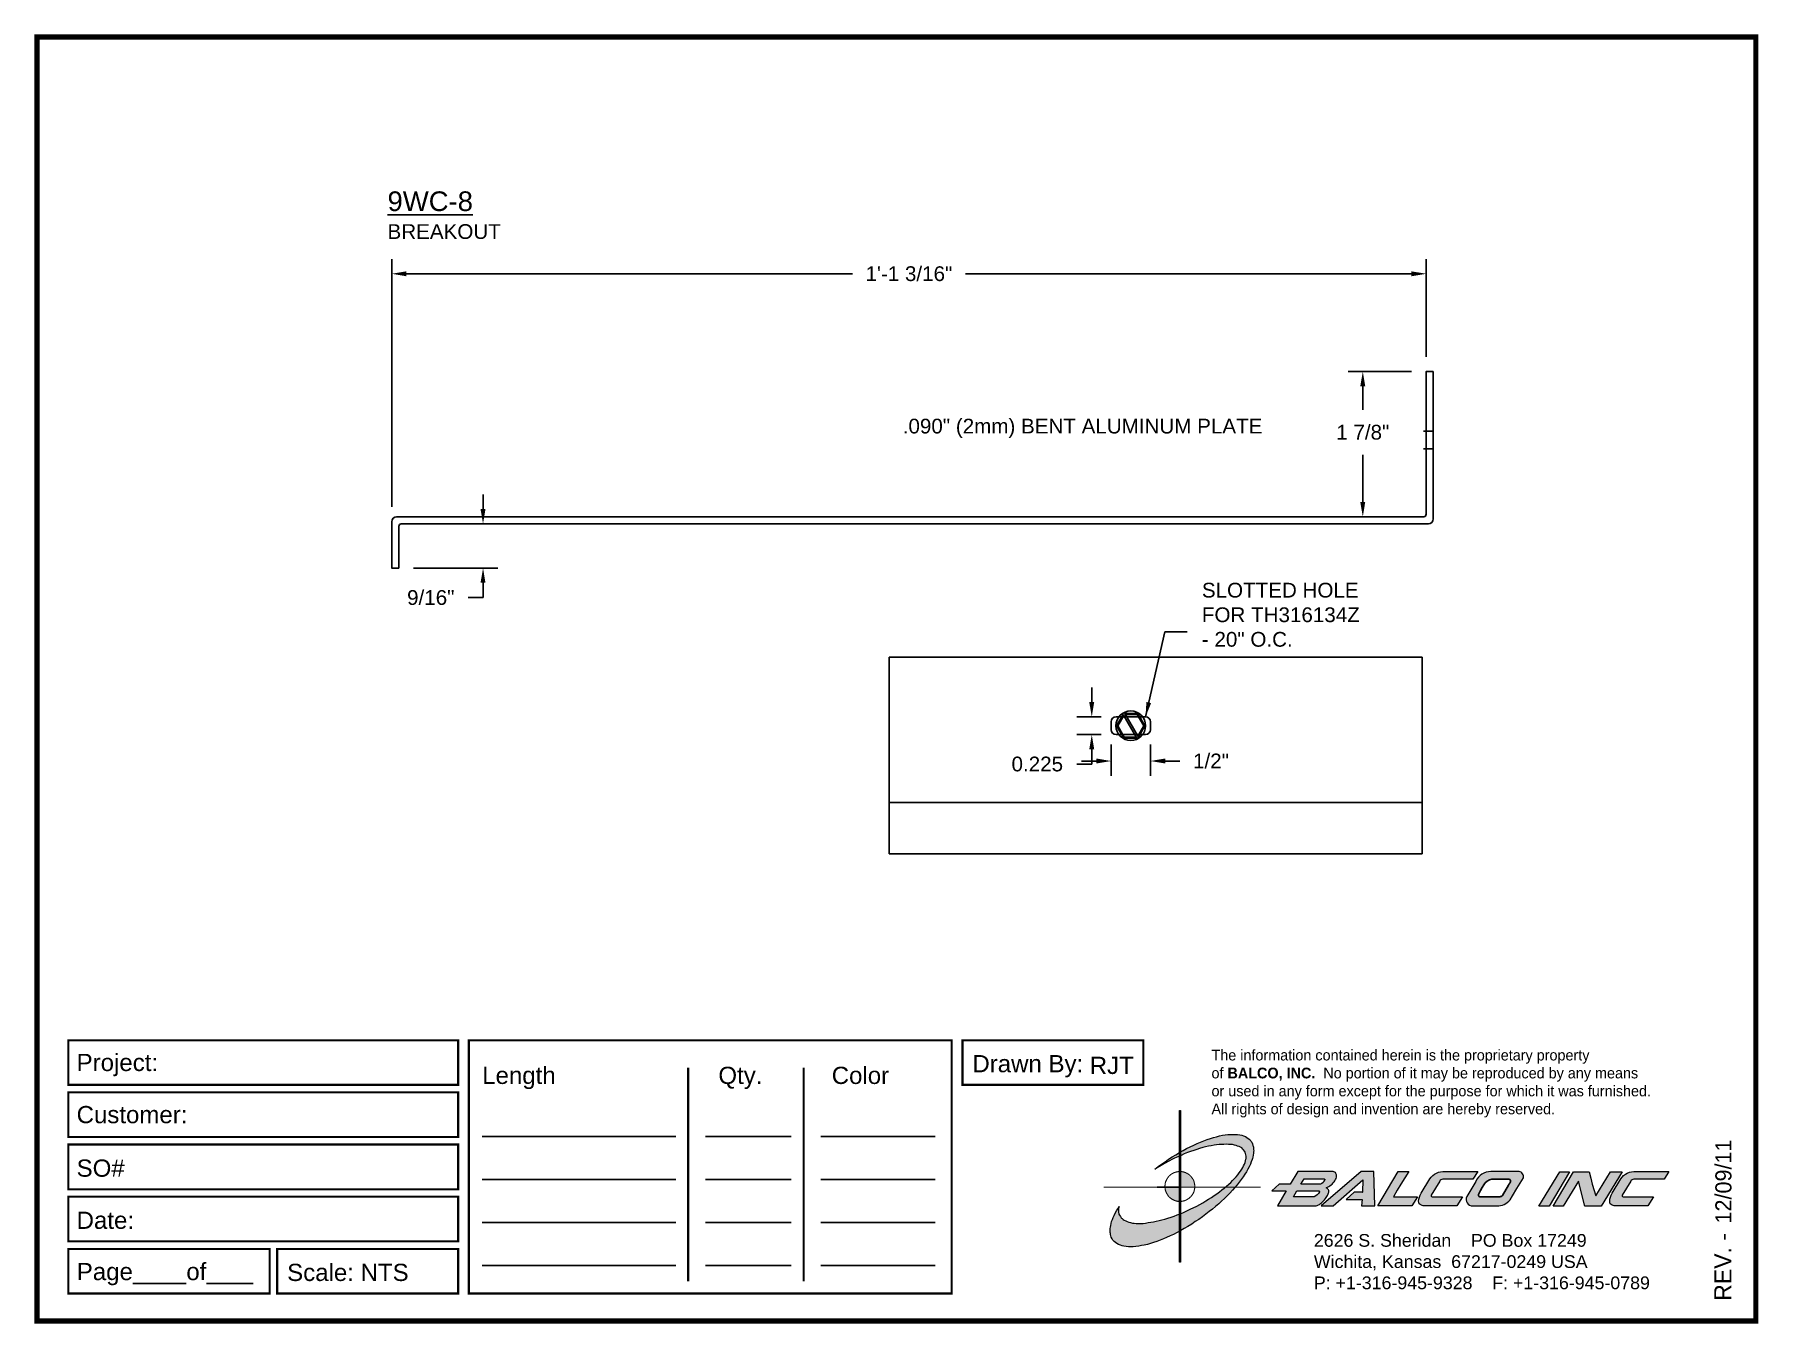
# Paper-space layout 'Breakout' of a CAD drawing. Header units: inches. Extents: x 0 to 10, y 0 to 7.5.
# The model-space entities are those that its viewports show. They can reach past a viewport. Long polylines and large blocks are cut down to what shows.
import ezdxf

# ---------------------------------------------------------------- set-up
doc = ezdxf.new("R2010")
doc.units = ezdxf.units.IN
doc.header["$LTSCALE"] = 0.25
doc.header["$MEASUREMENT"] = 0
doc.linetypes.add('HIDDEN', pattern=[0.375, 0.25, -0.125])
for name, color, linetype in [('ANCHORS', 4, 'Continuous'), ('Border', 7, 'Continuous'), ('DIMENSIONS', 3, 'Continuous'), ('METALS', 7, 'Continuous'), ('TEXT', 2, 'Continuous')]:
    doc.layers.add(name, color=color, linetype=linetype)
doc.styles.add('ARIAL', font='arial.ttf')
doc.styles.add('Copyright', font='ERASDEMI.TTF')
doc.dimstyles.new('ARIAL', dxfattribs={"dimtxt": 0.1875, "dimasz": 0.1875, "dimexe": 0.1875, "dimexo": 0.1875, "dimgap": 0.1875, "dimtad": 0, "dimtih": 1, "dimtoh": 1, "dimdec": 4, "dimzin": 3, "dimdsep": 46, "dimlunit": 4, "dimtxsty": 'ARIAL', "dimcen": 0.1875, "dimadec": 0, "dimazin": 0, "dimtfac": 1, "dimtdec": 4, "dimtofl": 0, "dimtmove": 0, "dimatfit": 3, "dimfxl": 0, "dimfrac": 2, "dimtolj": 1, "dimtzin": 0, "dimarcsym": 0})

# ---------------------------------------------------------------- blocks, each defined once
blk = doc.blocks.new('ACADlogo')
h = blk.add_hatch(color=256)
h.paths.add_polyline_path([(-3.346, 1.223), (-3.351, 1.223), (-3.351, 0.979), (-3.346, 0.982)])
h.paths.add_polyline_path([(-3.346, 0.961), (-3.351, 0.959), (-3.351, 0.868), (-3.346, 0.868)])
h.paths.add_polyline_path([(-3.346, 0.777), (-3.351, 0.777), (-3.351, 0.699), (-3.351, 0.695), (-3.35, 0.695), (-3.346, 0.695)])
h.paths.add_polyline_path([(-3.346, 0.864), (-3.346, 0.868), (-3.35, 0.868), (-3.351, 0.868), (-3.351, 0.777), (-3.346, 0.777), (-3.346, 0.778), (-3.348, 0.778)])
h.paths.add_polyline_path([(-3.346, 0.524), (-3.351, 0.521), (-3.351, 0.342), (-3.346, 0.342)])
h.paths.add_polyline_path([(-3.346, 0.695), (-3.351, 0.695), (-3.351, 0.621), (-3.346, 0.623)])
h.paths.add_polyline_path([(-3.346, 0.623), (-3.351, 0.621), (-3.351, 0.521), (-3.346, 0.524)])
h.paths.add_polyline_path([(-3.346, 0.982), (-3.351, 0.979), (-3.351, 0.959), (-3.346, 0.961)])
h = blk.add_hatch(color=175)
h.paths.add_polyline_path([(-3.518, 0.573), (-3.534, 0.571), (-3.548, 0.569), (-3.562, 0.567), (-3.576, 0.567), (-3.589, 0.566), (-3.602, 0.567), (-3.614, 0.568), (-3.625, 0.569), (-3.636, 0.572), (-3.646, 0.574), (-3.656, 0.577), (-3.664, 0.581), (-3.673, 0.585), (-3.679, 0.589), (-3.685, 0.595), (-3.688, 0.598), (-3.691, 0.6), (-3.695, 0.607), (-3.699, 0.614), (-3.703, 0.621), (-3.704, 0.626), (-3.705, 0.631), (-3.706, 0.637), (-3.706, 0.642), (-3.705, 0.648), (-3.705, 0.653), (-3.703, 0.659), (-3.702, 0.665), (-3.71, 0.652), (-3.717, 0.639), (-3.725, 0.626), (-3.731, 0.613), (-3.737, 0.601), (-3.741, 0.589), (-3.746, 0.577), (-3.749, 0.566), (-3.751, 0.555), (-3.753, 0.544), (-3.754, 0.538), (-3.754, 0.533), (-3.755, 0.523), (-3.754, 0.513), (-3.753, 0.508), (-3.752, 0.503), (-3.75, 0.494), (-3.748, 0.486), (-3.743, 0.477), (-3.74, 0.473), (-3.738, 0.469), (-3.734, 0.465), (-3.73, 0.461), (-3.723, 0.455), (-3.715, 0.449), (-3.706, 0.445), (-3.695, 0.44), (-3.685, 0.437), (-3.674, 0.434), (-3.661, 0.432), (-3.648, 0.431), (-3.634, 0.431), (-3.62, 0.431), (-3.604, 0.433), (-3.588, 0.435), (-3.572, 0.438), (-3.556, 0.441), (-3.538, 0.445), (-3.52, 0.449), (-3.503, 0.456), (-3.483, 0.461), (-3.464, 0.469), (-3.445, 0.477), (-3.426, 0.485), (-3.406, 0.494), (-3.385, 0.503), (-3.364, 0.514), (-3.351, 0.521), (-3.351, 0.621), (-3.364, 0.616), (-3.382, 0.609), (-3.4, 0.603), (-3.418, 0.598), (-3.436, 0.592), (-3.453, 0.587), (-3.47, 0.583), (-3.486, 0.579), (-3.503, 0.576)])
h.paths.add_polyline_path([(-3.215, 0.687), (-3.251, 0.667), (-3.289, 0.649), (-3.327, 0.631), (-3.345, 0.623), (-3.346, 0.623), (-3.346, 0.524), (-3.343, 0.525), (-3.323, 0.537), (-3.302, 0.549), (-3.28, 0.563), (-3.259, 0.577), (-3.238, 0.59), (-3.218, 0.605), (-3.198, 0.62), (-3.179, 0.635), (-3.16, 0.65), (-3.141, 0.665), (-3.123, 0.681), (-3.106, 0.696), (-3.089, 0.712), (-3.074, 0.727), (-3.058, 0.743), (-3.043, 0.759), (-3.03, 0.775), (-3.028, 0.777), (-3.085, 0.777), (-3.091, 0.772), (-3.105, 0.761), (-3.118, 0.75), (-3.134, 0.739), (-3.149, 0.729), (-3.165, 0.718), (-3.182, 0.707), (-3.198, 0.697)])
h.paths.add_polyline_path([(-2.921, 1.009), (-2.922, 1.015), (-2.924, 1.02), (-2.926, 1.029), (-2.931, 1.038), (-2.934, 1.043), (-2.936, 1.047), (-2.94, 1.05), (-2.943, 1.054), (-2.951, 1.06), (-2.959, 1.066), (-2.968, 1.071), (-2.978, 1.075), (-2.989, 1.079), (-3, 1.081), (-3.013, 1.083), (-3.026, 1.084), (-3.04, 1.084), (-3.054, 1.084), (-3.07, 1.083), (-3.085, 1.081), (-3.102, 1.079), (-3.118, 1.075), (-3.136, 1.07), (-3.153, 1.066), (-3.171, 1.06), (-3.191, 1.054), (-3.21, 1.047), (-3.229, 1.039), (-3.248, 1.031), (-3.268, 1.022), (-3.289, 1.012), (-3.31, 1.002), (-3.33, 0.991), (-3.346, 0.982), (-3.346, 0.961), (-3.342, 0.962), (-3.323, 0.971), (-3.305, 0.978), (-3.287, 0.984), (-3.268, 0.991), (-3.251, 0.996), (-3.234, 1.002), (-3.216, 1.007), (-3.199, 1.011), (-3.182, 1.015), (-3.167, 1.018), (-3.15, 1.021), (-3.136, 1.023), (-3.121, 1.025), (-3.107, 1.026), (-3.093, 1.026), (-3.079, 1.027), (-3.067, 1.026), (-3.054, 1.026), (-3.043, 1.025), (-3.032, 1.022), (-3.022, 1.02), (-3.013, 1.016), (-3.004, 1.013), (-2.997, 1.009), (-2.989, 1.005), (-2.983, 0.999), (-2.98, 0.996), (-2.978, 0.994), (-2.973, 0.987), (-2.969, 0.981), (-2.967, 0.973), (-2.965, 0.965), (-2.964, 0.957), (-2.964, 0.949), (-2.964, 0.944), (-2.965, 0.94), (-2.967, 0.93), (-2.969, 0.921), (-2.973, 0.911), (-2.978, 0.901), (-2.983, 0.891), (-2.989, 0.881), (-2.996, 0.871), (-3.004, 0.86), (-3.012, 0.849), (-3.021, 0.838), (-3.032, 0.827), (-3.042, 0.816), (-3.053, 0.805), (-3.065, 0.794), (-3.077, 0.783), (-3.085, 0.777), (-3.028, 0.777), (-3.016, 0.791), (-3.004, 0.806), (-2.992, 0.822), (-2.981, 0.837), (-2.971, 0.852), (-2.962, 0.866), (-2.954, 0.882), (-2.946, 0.896), (-2.939, 0.91), (-2.934, 0.924), (-2.929, 0.938), (-2.926, 0.944), (-2.925, 0.951), (-2.922, 0.963), (-2.92, 0.975), (-2.92, 0.982), (-2.919, 0.987), (-2.92, 0.999), (-2.92, 1.005)])
h.paths.add_polyline_path([(-3.372, 0.966), (-3.393, 0.953), (-3.415, 0.94), (-3.435, 0.925), (-3.455, 0.911), (-3.475, 0.897), (-3.494, 0.882), (-3.468, 0.898), (-3.439, 0.915), (-3.41, 0.93), (-3.396, 0.938), (-3.38, 0.945), (-3.351, 0.959), (-3.351, 0.979)])
h = blk.add_hatch(color=256)
h.paths.add_polyline_path([(-3.268, 0.814), (-3.27, 0.819), (-3.273, 0.824), (-3.276, 0.828), (-3.279, 0.833), (-3.282, 0.837), (-3.286, 0.841), (-3.29, 0.845), (-3.294, 0.849), (-3.298, 0.852), (-3.303, 0.855), (-3.308, 0.858), (-3.313, 0.86), (-3.318, 0.863), (-3.323, 0.864), (-3.328, 0.866), (-3.334, 0.867), (-3.339, 0.868), (-3.345, 0.868), (-3.346, 0.868), (-3.346, 0.777), (-3.335, 0.777), (-3.262, 0.777), (-3.262, 0.781), (-3.262, 0.787), (-3.263, 0.792), (-3.264, 0.798), (-3.265, 0.803), (-3.266, 0.808)])
h.paths.add_polyline_path([(-3.351, 0.777), (-3.436, 0.777), (-3.435, 0.773), (-3.435, 0.768), (-3.434, 0.762), (-3.432, 0.757), (-3.431, 0.752), (-3.428, 0.747), (-3.426, 0.742), (-3.423, 0.737), (-3.42, 0.732), (-3.417, 0.728), (-3.414, 0.723), (-3.41, 0.719), (-3.406, 0.716), (-3.401, 0.712), (-3.397, 0.709), (-3.392, 0.706), (-3.387, 0.704), (-3.382, 0.701), (-3.377, 0.699), (-3.372, 0.698), (-3.367, 0.696), (-3.361, 0.695), (-3.356, 0.695), (-3.351, 0.695)])
h.paths.add_polyline_path([(-3.346, 0.868), (-3.35, 0.868), (-3.351, 0.868), (-3.351, 0.777), (-3.346, 0.777)])
h = blk.add_hatch(color=256)
h.paths.add_polyline_path([(-2.438, 0.844, 0.412988), (-2.461, 0.869), (-2.663, 0.869), (-2.707, 0.794), (-2.771, 0.794), (-2.815, 0.755), (-2.73, 0.755), (-2.781, 0.668), (-2.563, 0.668, 0.107996), (-2.538, 0.677, 0.108939), (-2.494, 0.724, 0.080345), (-2.483, 0.745, 0.419497), (-2.499, 0.773, 0.149928), (-2.447, 0.815, 0.134283)])
h.paths.add_polyline_path([(-2.507, 0.821, -0.209012), (-2.532, 0.794), (-2.538, 0.794), (-2.646, 0.794), (-2.627, 0.825), (-2.51, 0.825, -0.56619)], flags=16)
h.paths.add_polyline_path([(-2.538, 0.75, -0.241309), (-2.569, 0.722), (-2.688, 0.722), (-2.669, 0.755), (-2.541, 0.755, -0.56619)], flags=16)
for points in [[(-2.285, 0.819), (-2.287, 0.748), (-2.335, 0.748), (-2.383, 0.705), (-2.29, 0.705), (-2.292, 0.668), (-2.215, 0.668), (-2.221, 0.869), (-2.295, 0.869), (-2.527, 0.668), (-2.458, 0.668)], [(-2.018, 0.869), (-2.079, 0.869), (-2.198, 0.668), (-2, 0.668), (-1.968, 0.722), (-2.107, 0.722), (-2.085, 0.759), (-2.064, 0.794)], [(-1.617, 0.869), (-1.807, 0.869, 0.270182), (-1.896, 0.825), (-1.946, 0.742, 0.109019), (-1.961, 0.695, 0.340665), (-1.945, 0.672, 0.129907), (-1.923, 0.668), (-1.738, 0.668), (-1.706, 0.722), (-1.878, 0.722), (-1.882, 0.722, -0.601242), (-1.887, 0.731), (-1.838, 0.813, -0.253048), (-1.821, 0.823), (-1.645, 0.823)], [(-1.083, 0.867), (-1.14, 0.867), (-1.261, 0.667), (-1.26, 0.667), (-1.202, 0.667)], [(-0.96, 0.83), (-0.969, 0.867), (-1.061, 0.867), (-1.179, 0.667), (-1.12, 0.667), (-1.031, 0.812), (-0.995, 0.667), (-0.9, 0.667), (-0.778, 0.867), (-0.846, 0.867), (-0.931, 0.727), (-0.951, 0.795)], [(-0.507, 0.869), (-0.697, 0.869, 0.270182), (-0.786, 0.825), (-0.836, 0.742, 0.109019), (-0.85, 0.695, 0.340665), (-0.835, 0.672, 0.129907), (-0.812, 0.668), (-0.628, 0.668), (-0.595, 0.722), (-0.768, 0.722), (-0.772, 0.722, -0.601242), (-0.777, 0.731), (-0.728, 0.813, -0.253048), (-0.71, 0.823), (-0.534, 0.823)], [(-3.346, 0.623), (-3.351, 0.621), (-3.351, 0.521), (-3.346, 0.524)]]:
    blk.add_hatch(color=256).paths.add_polyline_path(points)
h = blk.add_hatch(color=256)
h.paths.add_polyline_path([(-1.377, 0.868), (-1.383, 0.868), (-1.383, 0.868), (-1.44, 0.868), (-1.492, 0.868), (-1.541, 0.868, 0.297712), (-1.628, 0.811), (-1.68, 0.723, 0.585116), (-1.646, 0.668), (-1.506, 0.668, 0.210586), (-1.429, 0.703), (-1.415, 0.726), (-1.389, 0.769), (-1.352, 0.831, 0.4352)])
h.paths.add_polyline_path([(-1.437, 0.823, -0.603783), (-1.428, 0.805), (-1.431, 0.801), (-1.434, 0.796), (-1.438, 0.789), (-1.474, 0.728, -0.229001), (-1.489, 0.722), (-1.494, 0.722), (-1.501, 0.722), (-1.597, 0.722), (-1.604, 0.722, -0.492401), (-1.613, 0.734), (-1.601, 0.757), (-1.591, 0.775), (-1.582, 0.791, -0.238368), (-1.535, 0.823)], flags=16)
for q in [(-3.48, 0.777), (-3.351, 0.642)]:
    blk.add_line((-3.351, 0.777), q)
at = {"color": 7, "lineweight": 0}
for points in [[(-3.351, 1.223), (-3.346, 1.223), (-3.346, 0.342), (-3.351, 0.342), (-3.351, 1.223)], [(-2.292, 0.668), (-2.215, 0.668), (-2.221, 0.869), (-2.295, 0.869), (-2.527, 0.668), (-2.458, 0.668), (-2.285, 0.819), (-2.287, 0.748), (-2.286, 0.748), (-2.335, 0.748), (-2.383, 0.705), (-2.29, 0.705), (-2.292, 0.668), (-2.292, 0.668)], [(-2.198, 0.668), (-2.079, 0.869), (-2.018, 0.869), (-2.064, 0.794), (-2.085, 0.759), (-2.107, 0.722), (-1.968, 0.722), (-2, 0.668), (-2.198, 0.668), (-2.198, 0.668)], [(-1.383, 0.868), (-1.383, 0.868)], [(-1.261, 0.667), (-1.14, 0.867), (-1.083, 0.867), (-1.202, 0.667), (-1.26, 0.667), (-1.261, 0.667), (-1.261, 0.667)], [(-0.9, 0.667), (-0.995, 0.667), (-1.031, 0.812), (-1.12, 0.667), (-1.179, 0.667), (-1.061, 0.867), (-0.969, 0.867), (-0.96, 0.83), (-0.951, 0.795), (-0.931, 0.727), (-0.846, 0.867), (-0.778, 0.867), (-0.9, 0.667), (-0.9, 0.667)]]:
    blk.add_lwpolyline(points, dxfattribs=at)
at = {"color": 175, "lineweight": 0}
blk.add_lwpolyline([(-2.926, 1.029), (-2.924, 1.02), (-2.922, 1.015), (-2.921, 1.009), (-2.92, 1.005), (-2.92, 0.999), (-2.919, 0.987), (-2.92, 0.982), (-2.92, 0.975), (-2.922, 0.963), (-2.925, 0.951), (-2.926, 0.944), (-2.929, 0.938), (-2.934, 0.924), (-2.939, 0.91), (-2.946, 0.896), (-2.954, 0.882), (-2.962, 0.866), (-2.971, 0.852), (-2.981, 0.837), (-2.992, 0.822), (-3.004, 0.806), (-3.016, 0.791), (-3.03, 0.775), (-3.043, 0.759), (-3.058, 0.743), (-3.074, 0.727), (-3.089, 0.712), (-3.106, 0.696), (-3.123, 0.681), (-3.141, 0.665), (-3.16, 0.65), (-3.179, 0.635), (-3.198, 0.62), (-3.218, 0.605), (-3.238, 0.59), (-3.259, 0.577), (-3.28, 0.563), (-3.302, 0.549), (-3.323, 0.537), (-3.343, 0.525), (-3.364, 0.514), (-3.385, 0.503), (-3.406, 0.494), (-3.426, 0.485), (-3.445, 0.477), (-3.464, 0.469), (-3.483, 0.461), (-3.503, 0.456), (-3.52, 0.449), (-3.538, 0.445), (-3.556, 0.441), (-3.572, 0.438), (-3.588, 0.435), (-3.604, 0.433), (-3.62, 0.431), (-3.634, 0.431), (-3.648, 0.431), (-3.661, 0.432), (-3.674, 0.434), (-3.685, 0.437), (-3.695, 0.44), (-3.706, 0.445), (-3.715, 0.449), (-3.723, 0.455), (-3.73, 0.461), (-3.734, 0.465), (-3.738, 0.469), (-3.74, 0.473), (-3.743, 0.477), (-3.748, 0.486), (-3.75, 0.494), (-3.752, 0.503), (-3.753, 0.508), (-3.754, 0.513), (-3.755, 0.523), (-3.754, 0.533), (-3.754, 0.538), (-3.753, 0.544), (-3.751, 0.555), (-3.749, 0.566), (-3.746, 0.577), (-3.741, 0.589), (-3.737, 0.601), (-3.731, 0.613), (-3.725, 0.626), (-3.717, 0.639), (-3.71, 0.652), (-3.702, 0.665), (-3.703, 0.659), (-3.705, 0.653), (-3.705, 0.648), (-3.706, 0.642), (-3.706, 0.637), (-3.705, 0.631), (-3.704, 0.626), (-3.703, 0.621), (-3.699, 0.614), (-3.695, 0.607), (-3.691, 0.6), (-3.688, 0.598), (-3.685, 0.595), (-3.679, 0.589), (-3.673, 0.585), (-3.664, 0.581), (-3.656, 0.577), (-3.646, 0.574), (-3.636, 0.572), (-3.625, 0.569), (-3.614, 0.568), (-3.602, 0.567), (-3.589, 0.566), (-3.576, 0.567), (-3.562, 0.567), (-3.548, 0.569), (-3.534, 0.571), (-3.518, 0.573), (-3.503, 0.576), (-3.486, 0.579), (-3.47, 0.583), (-3.453, 0.587), (-3.436, 0.592), (-3.418, 0.598), (-3.4, 0.603), (-3.382, 0.609), (-3.364, 0.616), (-3.345, 0.623), (-3.327, 0.631), (-3.289, 0.649), (-3.251, 0.667), (-3.215, 0.687), (-3.198, 0.697), (-3.182, 0.707), (-3.165, 0.718), (-3.149, 0.729), (-3.134, 0.739), (-3.118, 0.75), (-3.105, 0.761), (-3.091, 0.772), (-3.077, 0.783), (-3.065, 0.794), (-3.053, 0.805), (-3.042, 0.816), (-3.032, 0.827), (-3.021, 0.838), (-3.012, 0.849), (-3.004, 0.86), (-2.996, 0.871), (-2.989, 0.881), (-2.983, 0.891), (-2.978, 0.901), (-2.973, 0.911), (-2.969, 0.921), (-2.967, 0.93), (-2.965, 0.94), (-2.964, 0.944), (-2.964, 0.949), (-2.964, 0.957), (-2.965, 0.965), (-2.967, 0.973), (-2.969, 0.981), (-2.973, 0.987), (-2.978, 0.994), (-2.98, 0.996), (-2.983, 0.999), (-2.989, 1.005), (-2.997, 1.009), (-3.004, 1.013), (-3.013, 1.016), (-3.022, 1.02), (-3.032, 1.022), (-3.043, 1.025), (-3.054, 1.026), (-3.067, 1.026), (-3.079, 1.027), (-3.093, 1.026), (-3.107, 1.026), (-3.121, 1.025), (-3.136, 1.023), (-3.15, 1.021), (-3.167, 1.018), (-3.182, 1.015), (-3.199, 1.011), (-3.216, 1.007), (-3.234, 1.002), (-3.251, 0.996), (-3.268, 0.991), (-3.287, 0.984), (-3.305, 0.978), (-3.323, 0.971), (-3.342, 0.962), (-3.38, 0.945), (-3.396, 0.938), (-3.41, 0.93), (-3.439, 0.915), (-3.468, 0.898), (-3.494, 0.882), (-3.475, 0.897), (-3.455, 0.911), (-3.435, 0.925), (-3.415, 0.94), (-3.393, 0.953), (-3.372, 0.966), (-3.351, 0.979), (-3.33, 0.991), (-3.31, 1.002), (-3.289, 1.012), (-3.268, 1.022), (-3.248, 1.031), (-3.229, 1.039), (-3.21, 1.047), (-3.191, 1.054), (-3.171, 1.06), (-3.153, 1.066), (-3.136, 1.07), (-3.118, 1.075), (-3.102, 1.079), (-3.085, 1.081), (-3.07, 1.083), (-3.054, 1.084), (-3.04, 1.084), (-3.026, 1.084), (-3.013, 1.083), (-3, 1.081), (-2.989, 1.079), (-2.978, 1.075), (-2.968, 1.071), (-2.959, 1.066), (-2.951, 1.06), (-2.943, 1.054), (-2.94, 1.05), (-2.936, 1.047), (-2.934, 1.043), (-2.931, 1.038), (-2.926, 1.029), (-2.926, 1.029)], dxfattribs=at)
at = {"color": 7, "lineweight": 0, "const_width": 0.0064}
blk.add_lwpolyline([(-3.262, 0.781), (-3.262, 0.787), (-3.263, 0.792), (-3.264, 0.798), (-3.265, 0.803), (-3.266, 0.808), (-3.268, 0.814), (-3.27, 0.819), (-3.273, 0.824), (-3.276, 0.828), (-3.279, 0.833), (-3.282, 0.837), (-3.286, 0.841), (-3.29, 0.845), (-3.294, 0.849), (-3.298, 0.852), (-3.303, 0.855), (-3.308, 0.858), (-3.313, 0.86), (-3.318, 0.863), (-3.323, 0.864), (-3.328, 0.866), (-3.334, 0.867), (-3.339, 0.868), (-3.345, 0.868), (-3.35, 0.868), (-3.356, 0.868), (-3.361, 0.867), (-3.367, 0.866), (-3.372, 0.865), (-3.377, 0.863), (-3.382, 0.862), (-3.387, 0.859), (-3.392, 0.857), (-3.397, 0.854), (-3.401, 0.851), (-3.406, 0.847), (-3.41, 0.843), (-3.414, 0.839), (-3.417, 0.835), (-3.42, 0.831), (-3.423, 0.826), (-3.426, 0.821), (-3.428, 0.816), (-3.431, 0.811), (-3.432, 0.806), (-3.434, 0.801), (-3.435, 0.795), (-3.435, 0.79), (-3.436, 0.784), (-3.436, 0.779), (-3.435, 0.773), (-3.435, 0.768), (-3.434, 0.762), (-3.432, 0.757), (-3.431, 0.752), (-3.428, 0.747), (-3.426, 0.742), (-3.423, 0.737), (-3.42, 0.732), (-3.417, 0.728), (-3.414, 0.723), (-3.41, 0.719), (-3.406, 0.716), (-3.401, 0.712), (-3.397, 0.709), (-3.392, 0.706), (-3.387, 0.704), (-3.382, 0.701), (-3.377, 0.699), (-3.372, 0.698), (-3.367, 0.696), (-3.361, 0.695), (-3.356, 0.695), (-3.35, 0.695), (-3.345, 0.695), (-3.339, 0.695), (-3.334, 0.696), (-3.328, 0.697), (-3.323, 0.698), (-3.318, 0.7), (-3.313, 0.702), (-3.308, 0.705), (-3.303, 0.708), (-3.298, 0.711), (-3.294, 0.714), (-3.29, 0.718), (-3.286, 0.721), (-3.282, 0.726), (-3.279, 0.73), (-3.276, 0.734), (-3.273, 0.739), (-3.27, 0.744), (-3.268, 0.749), (-3.266, 0.754), (-3.265, 0.76), (-3.264, 0.765), (-3.263, 0.77), (-3.262, 0.776), (-3.262, 0.781)], dxfattribs=at)
at = {"color": 7, "lineweight": 0}
for points in [[(-2.447, 0.815, 0.130368), (-2.438, 0.843, 0.448367), (-2.463, 0.869), (-2.663, 0.869), (-2.707, 0.794), (-2.771, 0.794), (-2.815, 0.755), (-2.73, 0.755), (-2.781, 0.668), (-2.563, 0.668, 0.107996), (-2.538, 0.677, 0.108939), (-2.494, 0.724, 0.077395), (-2.484, 0.744, 0.430878), (-2.499, 0.773, 0.149928)], [(-2.507, 0.821, -0.209012), (-2.532, 0.794), (-2.538, 0.794), (-2.646, 0.794), (-2.627, 0.825), (-2.512, 0.825), (-2.509, 0.825, -0.531288)], [(-1.838, 0.813), (-1.887, 0.731, 0.587385), (-1.882, 0.722), (-1.878, 0.722), (-1.706, 0.722), (-1.738, 0.668), (-1.923, 0.668, -0.129907), (-1.945, 0.672, -0.349839), (-1.961, 0.696, -0.107341), (-1.946, 0.742), (-1.896, 0.825, -0.270182), (-1.807, 0.869), (-1.617, 0.869), (-1.645, 0.823), (-1.821, 0.823, 0.252436)], [(-1.68, 0.723, 0.585116), (-1.646, 0.668), (-1.506, 0.668, 0.210586), (-1.429, 0.703), (-1.415, 0.726), (-1.389, 0.769), (-1.352, 0.831, 0.4352), (-1.377, 0.868), (-1.383, 0.868), (-1.383, 0.868), (-1.44, 0.868), (-1.492, 0.868), (-1.541, 0.868, 0.297712), (-1.628, 0.811)], [(-0.728, 0.813), (-0.777, 0.731, 0.587385), (-0.772, 0.722), (-0.768, 0.722), (-0.595, 0.722), (-0.628, 0.668), (-0.812, 0.668, -0.129907), (-0.835, 0.672, -0.349839), (-0.85, 0.696, -0.107341), (-0.836, 0.742), (-0.786, 0.825, -0.270182), (-0.697, 0.869), (-0.507, 0.869), (-0.534, 0.823), (-0.71, 0.823, 0.252436)], [(-2.569, 0.722), (-2.688, 0.722), (-2.669, 0.755), (-2.543, 0.755), (-2.54, 0.755, -0.531288), (-2.538, 0.75, -0.241309)]]:
    blk.add_lwpolyline(points, format="xyb", close=True, dxfattribs=at)
blk.add_lwpolyline([(-1.437, 0.823), (-1.535, 0.823, 0.238368), (-1.582, 0.791), (-1.591, 0.775), (-1.601, 0.757), (-1.613, 0.734, 0.490298), (-1.604, 0.722), (-1.597, 0.722), (-1.501, 0.722), (-1.494, 0.722), (-1.489, 0.722, 0.229001), (-1.474, 0.728), (-1.438, 0.789), (-1.434, 0.796), (-1.431, 0.801), (-1.428, 0.805, 0.603783)], format="xyb", close=True)
blk.add_lwpolyline([(-2.879, 0.777, 0.00455, 0.00455, 0), (-3.791, 0.777, 0.00183, 0.00183, 0), (-3.791, 0.777, 0.00183, 0.00183, 0)], format="xyseb", dxfattribs=at)
blk = doc.blocks.new('Quantity Data')
at = {"layer": 'Border', "color": 253}
for p, q in [((2.755, 1.254), (3.881, 1.254)), ((4.054, 1.254), (4.553, 1.254)), ((4.725, 1.254), (5.389, 1.254)), ((2.755, 1.004), (3.881, 1.004)), ((4.054, 1.004), (4.553, 1.004)), ((4.725, 1.004), (5.389, 1.004)), ((2.755, 0.754), (3.881, 0.754)), ((4.054, 0.754), (4.553, 0.754)), ((4.725, 0.754), (5.389, 0.754)), ((2.755, 0.504), (3.881, 0.504)), ((4.054, 0.504), (4.553, 0.504)), ((4.725, 0.504), (5.389, 0.504))]:
    blk.add_line(p, q, dxfattribs=at)
at = {"layer": 'Border', "const_width": 0.0125}
blk.add_lwpolyline([(5.485, 0.341), (2.678, 0.341), (2.678, 1.813), (5.485, 1.813)], close=True, dxfattribs=at)
for points in [[(3.953, 1.653), (3.953, 0.412)], [(4.625, 1.653), (4.625, 0.412)]]:
    blk.add_lwpolyline(points, dxfattribs=at)
at = {"layer": 'Border', "style": 'ARIAL'}
for s, p in [('Length', (2.756, 1.559)), ('Qty.', (4.129, 1.559)), ('Color', (4.788, 1.559))]:
    blk.add_text(s, height=0.1, dxfattribs=at).set_placement(p)
blk = doc.blocks.new('Drawn By')
at = {"layer": 'Border', "const_width": 0.0125}
blk.add_lwpolyline([(5.38, 1.813), (6.432, 1.813), (6.432, 1.554), (5.38, 1.554)], close=True, dxfattribs=at)
at = {"layer": 'Border', "style": 'ARIAL'}
blk.add_text('Drawn By: ', height=0.1, dxfattribs=at).set_placement((5.438, 1.627))
blk.add_attdef('XXX', (6.12, 1.617), '', height=0.1, dxfattribs=at)
blk = doc.blocks.new('Project Info')
at = {"layer": 'Border', "const_width": 0.0125}
for points in [[(0.182, 1.813), (2.448, 1.813), (2.448, 1.554), (0.182, 1.554)], [(0.182, 1.51), (2.448, 1.51), (2.448, 1.251), (0.182, 1.251)], [(0.182, 1.207), (2.448, 1.207), (2.448, 0.947), (0.182, 0.947)], [(0.182, 0.904), (2.448, 0.904), (2.448, 0.644), (0.182, 0.644)], [(0.182, 0.6), (1.352, 0.6), (1.352, 0.341), (0.182, 0.341)], [(1.396, 0.6), (2.448, 0.6), (2.448, 0.341), (1.396, 0.341)]]:
    blk.add_lwpolyline(points, close=True, dxfattribs=at)
at = {"layer": 'Border', "style": 'ARIAL'}
for s, p in [('Project:', (0.23, 1.634)), ('Customer:', (0.23, 1.331)), ('SO#', (0.23, 1.02)), ('Date:', (0.23, 0.717)), ('Page%%u        %%uof%%u       ', (0.231, 0.419)), ('Scale: NTS', (1.454, 0.414))]:
    blk.add_text(s, height=0.1, dxfattribs=at).set_placement(p)
blk = doc.blocks.new('REV')
at = {"style": 'Copyright'}
blk.add_text('REV. -', height=0.1, rotation=90, dxfattribs=at).set_placement((-0.142, 0.117))
at = {"style": 'Copyright', "flags": 4}
blk.add_attdef('REVISIONDATE', (-0.142, 0.566), '', height=0.0938, rotation=90, dxfattribs=at)
blk = doc.blocks.new('*D9')
at = {"layer": 'Defpoints', "color": 0}
for p in [(36.088, 11.896), (49.248, 10.653), (36.088, 8.743)]:
    blk.add_point(p, dxfattribs=at)
at = {"layer": 'DIMENSIONS', "color": 0, "lineweight": -2}
for p, q in [((36.088, 8.931), (36.088, 12.083)), ((49.248, 10.841), (49.248, 12.083)), ((36.276, 11.896), (41.949, 11.896)), ((49.061, 11.896), (43.388, 11.896))]:
    blk.add_line(p, q, dxfattribs=at)
at = {"layer": 'DIMENSIONS', "color": 0}
for points in [[(36.276, 11.927), (36.276, 11.864), (36.088, 11.896)], [(49.061, 11.927), (49.061, 11.864), (49.248, 11.896)]]:
    blk.add_solid(points, dxfattribs=at)
at = {"layer": 'DIMENSIONS', "color": 0, "insert": (42.668, 11.896), "char_height": 0.1875, "attachment_point": 5, "style": 'ARIAL'}
blk.add_mtext('\\A1;1\'-1 3/16"', dxfattribs=at)
blk = doc.blocks.new('*D10')
at = {"layer": 'Defpoints', "color": 0}
for p in [(36.276, 8.716), (37.25, 8.716), (36.178, 8.153)]:
    blk.add_point(p, dxfattribs=at)
at = {"layer": 'DIMENSIONS', "color": 0, "lineweight": -2}
for p, q in [((37.25, 8.903), (37.25, 9.091)), ((36.463, 8.716), (37.437, 8.716)), ((36.366, 8.153), (37.437, 8.153)), ((37.25, 7.966), (37.25, 7.778)), ((37.25, 7.778), (37.062, 7.778))]:
    blk.add_line(p, q, dxfattribs=at)
at = {"layer": 'DIMENSIONS', "color": 0}
for points in [[(37.218, 8.903), (37.281, 8.903), (37.25, 8.716)], [(37.218, 7.966), (37.281, 7.966), (37.25, 8.153)]]:
    blk.add_solid(points, dxfattribs=at)
at = {"layer": 'DIMENSIONS', "color": 0, "insert": (36.585, 7.778), "char_height": 0.1875, "attachment_point": 5, "style": 'ARIAL'}
blk.add_mtext('\\A1;9/16"', dxfattribs=at)
blk = doc.blocks.new('*D11')
at = {"layer": 'Defpoints', "color": 0}
for p in [(49.248, 10.653), (48.442, 8.806), (49.03, 8.806)]:
    blk.add_point(p, dxfattribs=at)
at = {"layer": 'DIMENSIONS', "color": 0, "lineweight": -2}
for p, q in [((49.061, 10.653), (48.254, 10.653)), ((48.442, 10.466), (48.442, 10.164)), ((48.442, 8.993), (48.442, 9.595)), ((48.842, 8.806), (48.254, 8.806))]:
    blk.add_line(p, q, dxfattribs=at)
at = {"layer": 'DIMENSIONS', "color": 0}
for points in [[(48.41, 10.466), (48.473, 10.466), (48.442, 10.653)], [(48.41, 8.993), (48.473, 8.993), (48.442, 8.806)]]:
    blk.add_solid(points, dxfattribs=at)
at = {"layer": 'DIMENSIONS', "color": 0, "insert": (48.442, 9.88), "char_height": 0.1875, "attachment_point": 5, "style": 'ARIAL'}
blk.add_mtext('\\A1;1 7/8"', dxfattribs=at)
blk = doc.blocks.new('*D17')
at = {"layer": 'Defpoints', "color": 0}
for p in [(45.24, 6.099), (45.74, 6.099), (45.74, 5.7)]:
    blk.add_point(p, dxfattribs=at)
at = {"layer": 'DIMENSIONS', "color": 0, "lineweight": -2}
for p, q in [((45.24, 5.911), (45.24, 5.513)), ((45.74, 5.911), (45.74, 5.513)), ((45.053, 5.7), (44.865, 5.7)), ((45.928, 5.7), (46.115, 5.7))]:
    blk.add_line(p, q, dxfattribs=at)
at = {"layer": 'DIMENSIONS', "color": 0}
for points in [[(45.053, 5.732), (45.053, 5.669), (45.24, 5.7)], [(45.928, 5.732), (45.928, 5.669), (45.74, 5.7)]]:
    blk.add_solid(points, dxfattribs=at)
at = {"layer": 'DIMENSIONS', "color": 0, "insert": (46.511, 5.7), "char_height": 0.1875, "attachment_point": 5, "style": 'ARIAL'}
blk.add_mtext('\\A1;1/2"', dxfattribs=at)
blk = doc.blocks.new('*D18')
at = {"layer": 'Defpoints', "color": 0}
for p in [(45.303, 6.261), (44.994, 6.036), (45.303, 6.036)]:
    blk.add_point(p, dxfattribs=at)
at = {"layer": 'DIMENSIONS', "color": 0, "lineweight": -2}
for p, q in [((44.994, 6.449), (44.994, 6.636)), ((45.115, 6.261), (44.806, 6.261)), ((45.115, 6.036), (44.806, 6.036)), ((44.994, 5.849), (44.994, 5.661)), ((44.994, 5.661), (44.806, 5.661))]:
    blk.add_line(p, q, dxfattribs=at)
at = {"layer": 'DIMENSIONS', "color": 0}
for points in [[(44.962, 6.449), (45.025, 6.449), (44.994, 6.261)], [(44.962, 5.849), (45.025, 5.849), (44.994, 6.036)]]:
    blk.add_solid(points, dxfattribs=at)
at = {"layer": 'DIMENSIONS', "color": 0, "insert": (44.301, 5.661), "char_height": 0.1875, "attachment_point": 5, "style": 'ARIAL'}
blk.add_mtext('\\A1;0.225', dxfattribs=at)
blk = doc.blocks.new('tapcon head')
for p, q in [((-0.097, 0.144), (0.076, -0.156)), ((-0.076, 0.156), (0.097, -0.144))]:
    blk.add_line(p, q)
for points in [[(-0.097, 0.144), (-0.18, 0), (-0.09, -0.156), (0.076, -0.156)], [(-0.09, 0.131), (-0.166, 0), (-0.083, -0.144), (0.069, -0.144)], [(0.097, -0.144), (0.18, 0), (0.09, 0.156), (-0.076, 0.156)], [(0.09, -0.131), (0.166, 0), (0.083, 0.144), (-0.069, 0.144)]]:
    blk.add_lwpolyline(points)
blk.add_circle((0, 0), 0.188)

msp = doc.modelspace()

# ---------------------------------------------------------------- linework, layer by layer
at = {"linetype": 'HIDDEN', "ltscale": 0.125}
for p, q in [((49.21334, 9.89597), (49.33834, 9.89597)), ((49.21334, 9.67097), (49.33834, 9.67097)), ((45.34001, 6.26126), (45.64001, 6.26126)), ((45.64001, 6.03626), (45.34001, 6.03626))]:
    msp.add_line(p, q, dxfattribs=at)
for p, q in [((42.41569, 7.01876), (49.19518, 7.01876)), ((42.41569, 7.01876), (42.41569, 4.51876)), ((49.19518, 7.01876), (49.19518, 4.51876)), ((45.24001, 6.19876), (45.24001, 6.09876)), ((45.30251, 6.26126), (45.34001, 6.26126)), ((45.64001, 6.26126), (45.67751, 6.26126)), ((45.74001, 6.19876), (45.74001, 6.09876)), ((45.30251, 6.03626), (45.34001, 6.03626)), ((45.64001, 6.03626), (45.67751, 6.03626)), ((42.41569, 5.17126), (49.19518, 5.17126)), ((42.41569, 4.51876), (49.19518, 4.51876))]:
    msp.add_line(p, q)
for centre, start, end in [((45.30251, 6.19876), 90, 180), ((45.67751, 6.19876), 0, 90), ((45.30251, 6.09876), 180, 270), ((45.67751, 6.09876), 270, 0)]:
    msp.add_arc(centre, 0.0625, start, end)
at = {"layer": 'METALS'}
msp.add_lwpolyline([(49.33835, 10.65347), (49.33835, 8.77847, -0.41421356), (49.27585, 8.71597), (36.20959, 8.71597, 0.41421356), (36.17834, 8.68472), (36.17834, 8.15347), (36.08834, 8.15347), (36.08834, 8.74347, -0.41421356), (36.15084, 8.80597), (49.2171, 8.80597, 0.41421356), (49.24835, 8.83722), (49.24835, 10.65347)], format="xyb", close=True, dxfattribs=at)

# ---------------------------------------------------------------- block references
at = {"layer": 'ANCHORS'}
msp.add_blockref('tapcon head', (45.49001, 6.14876), dxfattribs=at)

# ---------------------------------------------------------------- texts
at = {"layer": 'TEXT', "char_height": 0.25, "width": 5.1875, "attachment_point": 1, "style": 'ARIAL'}
for s, insert in [('{\\L9WC-8\\P\\H0.75x;\\lBREAKOUT}', (36.03494, 12.94333)), ('{\\H0.75x;.090" (2mm) BENT ALUMINUM PLATE}', (42.5893, 10.05272))]:
    msp.add_mtext(s, dxfattribs=dict(at, insert=insert))
at = {"layer": 'TEXT', "insert": (46.39487, 7.55886), "char_height": 0.1875, "attachment_point": 4, "style": 'ARIAL'}
msp.add_mtext('SLOTTED HOLE\\PFOR TH316134Z\\P- 20" O.C.', dxfattribs=at)

# ---------------------------------------------------------------- dimensions: what is measured, and where the dimension line sits
at = {"layer": 'DIMENSIONS'}
for base, p1, p2, picture, middle in [((36.08834, 11.89562), (49.24835, 10.65347), (36.08834, 8.74347), '*D9', (42.66834, 11.89562)), ((45.74001, 5.70026), (45.24001, 6.09876), (45.74001, 6.09876), '*D17', (46.51067, 5.70026))]:
    dim = msp.add_linear_dim(base=base, p1=p1, p2=p2, dimstyle='ARIAL', override={"dimpost": ''}, dxfattribs=at)
    dim.commit()
    dim.dimension.update_dxf_attribs({"geometry": picture, "text_midpoint": middle})
for base, p1, p2, picture, middle in [((48.44154, 8.80597), (49.24835, 10.65347), (49.02959, 8.80597), '*D11', (48.44154, 9.87974)), ((37.24964, 8.71597), (36.17834, 8.15347), (36.27584, 8.71597), '*D10', (36.58482, 7.77847))]:
    dim = msp.add_linear_dim(base=base, p1=p1, p2=p2, angle=90, dimstyle='ARIAL', override={"dimpost": ''}, dxfattribs=at)
    dim.commit()
    dim.dimension.update_dxf_attribs({"geometry": picture, "text_midpoint": middle, "dimtype": 160})
dim = msp.add_linear_dim(base=(44.9935, 6.03626), p1=(45.30251, 6.26126), p2=(45.30251, 6.03626), angle=90, dimstyle='ARIAL', override={"dimdec": 3, "dimlunit": 2, "dimpost": ''}, dxfattribs=at)
dim.commit()
dim.dimension.update_dxf_attribs({"geometry": '*D18', "text_midpoint": (44.30144, 5.66126)})

# ---------------------------------------------------------------- leaders
at = {"layer": 'TEXT'}
msp.add_leader([(45.67751, 6.26126), (45.92404, 7.34273), (46.20837, 7.34273)], dimstyle='ARIAL', override={"dimgap": 0.125, "dimtad": 0}, dxfattribs=at)

psp = doc.layouts.new('Breakout')

# ---------------------------------------------------------------- linework, layer by layer
at = {"layer": 'Border', "const_width": 0.03}
psp.add_lwpolyline([(0.015, 7.476), (10.008, 7.476), (10.008, 0.015), (0.015, 0.015)], close=True, dxfattribs=at)

# ---------------------------------------------------------------- block references
for name, p in [('Project Info', (0.015, -0.167)), ('Quantity Data', (-0.153, -0.167))]:
    psp.add_blockref(name, p)
psp.add_blockref('Drawn By', (0.015, -0.167)).add_auto_attribs({'XXX': 'RJT'})
at = {"layer": 'Border'}
psp.add_blockref('ACADlogo', (10.008, 0.015), dxfattribs=at)
at = {"layer": 'TEXT'}
psp.add_blockref('REV', (10.008, 0.015), dxfattribs=at).add_auto_attribs({'REVISIONDATE': '12/09/11'})

# ---------------------------------------------------------------- texts
at = {"insert": (6.843, 1.591), "char_height": 0.0625, "width": 50.295, "attachment_point": 1, "style": 'Copyright'}
psp.add_mtext('The information contained herein is the proprietary property\\Pof {\\fEras Bold ITC|b0|i0|c0|p34;BALCO, INC.}  No portion of it may be reproduced by any means\\Por used in any form except for the purpose for which it was furnished.\\PAll rights of design and invention are hereby reserved.', dxfattribs=at)
at = {"layer": 'Border', "insert": (7.438, 0.52), "char_height": 0.074, "width": 2.3438, "attachment_point": 1, "style": 'ARIAL'}
psp.add_mtext('2626 S. Sheridan    PO Box 17249\\PWichita, Kansas  67217-0249 USA \\PP: +1-316-945-9328    F: +1-316-945-0789', dxfattribs=at)

# ---------------------------------------------------------------- viewports
at = {"layer": 'Border'}
psp.add_viewport(center=(5.012, 3.745), size=(9.993, 7.46055), view_center_point=(42.51057, 6.7424), view_height=16.3251599, dxfattribs=at)

doc.saveas('drawing.dxf')
